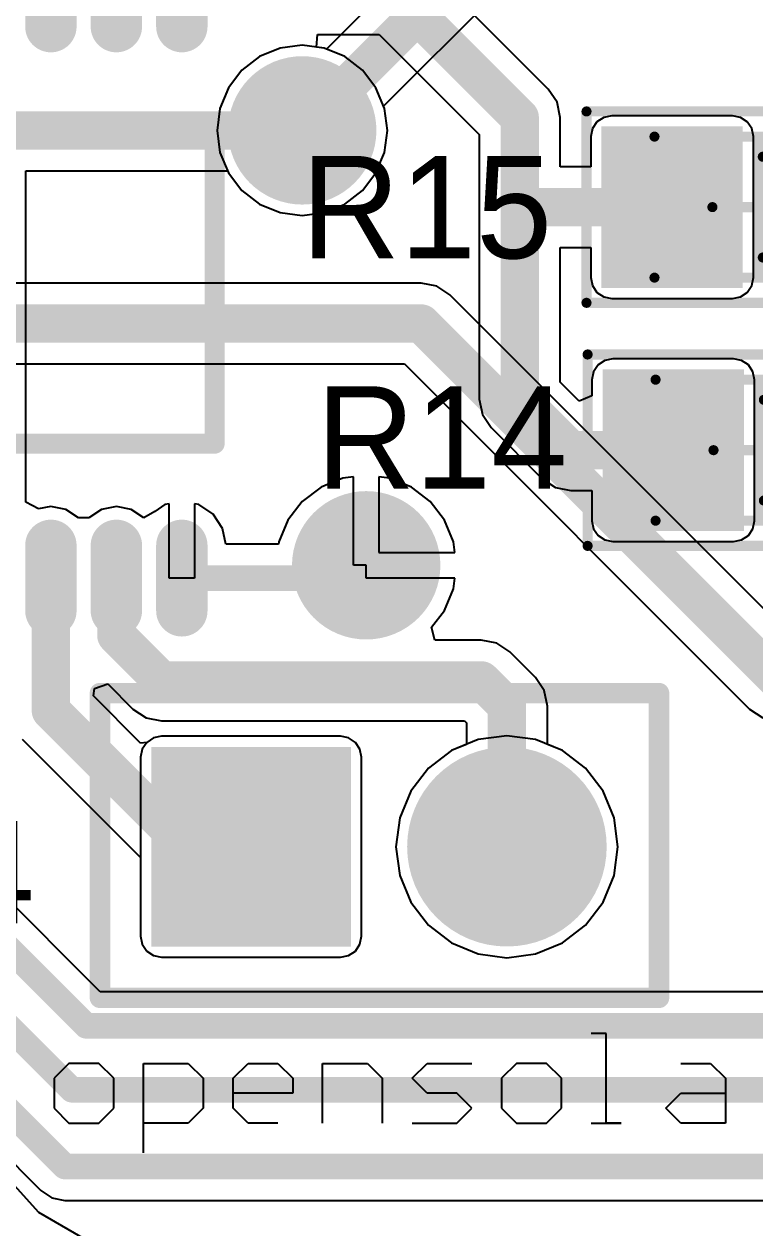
# Model space of a CAD drawing. Header units: millimetres. Extents: x 0.11 to 2.34, y 0.1 to 2.58.
# Drawn here: x 0.4463 to 0.7319, y 0.476 to 0.9466 of the extents above; entities that cross this region are included whole.
import ezdxf

# ---------------------------------------------------------------- set-up
doc = ezdxf.new("R2010")
doc.units = ezdxf.units.MM
doc.header["$MEASUREMENT"] = 0
for name, color, linetype in [('BottomLayer', 5, 'Continuous'), ('BottomSolder', 6, 'Continuous'), ('Mechanical13', 56, 'Continuous'), ('Mechanical15', 56, 'Continuous'), ('MultiLayer', 9, 'Continuous'), ('PadHoleLayer', 156, 'Continuous'), ('TopLayer', 1, 'Continuous'), ('TopOverlay', 2, 'Continuous'), ('TopPaste', 8, 'Continuous'), ('TopSolder', 216, 'Continuous'), ('ViaHoleLayer', 16, 'Continuous')]:
    doc.layers.add(name, color=color, linetype=linetype)

# ---------------------------------------------------------------- blocks, each defined once
blk = doc.blocks.new('HEADER_1X2_9')
at = {"layer": 'BottomLayer', "const_width": 0.035}
blk.add_lwpolyline([(-0.0175, -0.1, 1), (0.0175, -0.1, 1)], format="xyb", close=True, dxfattribs=at)
at = {"layer": 'BottomLayer'}
blk.add_solid([(-0.035, -0.035), (0.035, -0.035), (-0.035, 0.035), (0.035, 0.035)], dxfattribs=at)
at = {"layer": 'BottomSolder', "const_width": 0.039}
blk.add_lwpolyline([(-0.0195, -0.1, 1), (0.0195, -0.1, 1)], format="xyb", close=True, dxfattribs=at)
at = {"layer": 'BottomSolder'}
blk.add_solid([(-0.039, -0.039), (0.039, -0.039), (-0.039, 0.039), (0.039, 0.039)], dxfattribs=at)
at = {"layer": 'MultiLayer', "const_width": 0.035}
blk.add_lwpolyline([(-0.0175, -0.1, 1), (0.0175, -0.1, 1)], format="xyb", close=True, dxfattribs=at)
at = {"layer": 'MultiLayer'}
blk.add_solid([(-0.035, -0.035), (0.035, -0.035), (-0.035, 0.035), (0.035, 0.035)], dxfattribs=at)
at = {"layer": 'PadHoleLayer', "const_width": 0.02}
for points in [[(-0.01, 0, 1), (0.01, 0, 1)], [(-0.01, -0.1, 1), (0.01, -0.1, 1)]]:
    blk.add_lwpolyline(points, format="xyb", close=True, dxfattribs=at)
at = {"layer": 'TopLayer', "const_width": 0.035}
blk.add_lwpolyline([(-0.0175, -0.1, 1), (0.0175, -0.1, 1)], format="xyb", close=True, dxfattribs=at)
at = {"layer": 'TopLayer'}
blk.add_solid([(-0.035, -0.035), (0.035, -0.035), (-0.035, 0.035), (0.035, 0.035)], dxfattribs=at)
at = {"layer": 'TopOverlay', "const_width": 0.008}
for points in [[(0.06004, 0.05906), (-0.05906, 0.05906)], [(-0.05906, 0.05906), (-0.05906, -0.15945)], [(0.06004, 0.05906), (0.06004, -0.15945)], [(-0.05906, -0.15945), (0.06004, -0.15945)]]:
    blk.add_lwpolyline(points, dxfattribs=at)
at = {"layer": 'TopOverlay', "const_width": 0.004}
for points in [[(-0.06106, 0.05906, 1), (-0.05706, 0.05906, 1)], [(-0.06106, 0.05906, 1), (-0.05706, 0.05906, 1)], [(0.05804, 0.05906, 1), (0.06204, 0.05906, 1)], [(0.05804, 0.05906, 1), (0.06204, 0.05906, 1)], [(-0.06106, -0.15945, 1), (-0.05706, -0.15945, 1)], [(-0.06106, -0.15945, 1), (-0.05706, -0.15945, 1)], [(0.05804, -0.15945, 1), (0.06204, -0.15945, 1)], [(0.05804, -0.15945, 1), (0.06204, -0.15945, 1)]]:
    blk.add_lwpolyline(points, format="xyb", close=True, dxfattribs=at)
at = {"layer": 'TopSolder', "const_width": 0.039}
blk.add_lwpolyline([(-0.0195, -0.1, 1), (0.0195, -0.1, 1)], format="xyb", close=True, dxfattribs=at)
at = {"layer": 'TopSolder'}
blk.add_solid([(-0.039, -0.039), (0.039, -0.039), (-0.039, 0.039), (0.039, 0.039)], dxfattribs=at)
blk = doc.blocks.new('SSOP16_TB6652_12')
at = {"layer": 'TopLayer', "const_width": 0.01378}
for points in [[(0.24114, 0), (0.21555, 0)], [(0.0128, -0.02559), (-0.0128, -0.02559)], [(0.24114, -0.02559), (0.21555, -0.02559)], [(0.0128, -0.05118), (-0.0128, -0.05118)], [(0.24114, -0.05118), (0.21555, -0.05118)], [(0.0128, -0.07677), (-0.0128, -0.07677)], [(0.24114, -0.07677), (0.21555, -0.07677)], [(0.0128, -0.10236), (-0.0128, -0.10236)], [(0.24114, -0.10236), (0.21555, -0.10236)], [(0.0128, -0.12795), (-0.0128, -0.12795)], [(0.24114, -0.12795), (0.21555, -0.12795)], [(0.0128, -0.15354), (-0.0128, -0.15354)], [(0.24114, -0.15354), (0.21555, -0.15354)], [(0.0128, -0.17913), (-0.0128, -0.17913)], [(0.24114, -0.17913), (0.21555, -0.17913)]]:
    blk.add_lwpolyline(points, dxfattribs=at)
at = {"layer": 'TopLayer', "const_width": 0.00689}
for points in [[(0.21211, 0, 1), (0.219, 0, 1)], [(0.2377, 0, 1), (0.24459, 0, 1)], [(-0.01624, -0.02559, 1), (-0.00935, -0.02559, 1)], [(0.00935, -0.02559, 1), (0.01624, -0.02559, 1)], [(0.21211, -0.02559, 1), (0.219, -0.02559, 1)], [(0.2377, -0.02559, 1), (0.24459, -0.02559, 1)], [(-0.01624, -0.05118, 1), (-0.00935, -0.05118, 1)], [(0.00935, -0.05118, 1), (0.01624, -0.05118, 1)], [(0.21211, -0.05118, 1), (0.219, -0.05118, 1)], [(0.2377, -0.05118, 1), (0.24459, -0.05118, 1)], [(-0.01624, -0.07677, 1), (-0.00935, -0.07677, 1)], [(0.00935, -0.07677, 1), (0.01624, -0.07677, 1)], [(0.21211, -0.07677, 1), (0.219, -0.07677, 1)], [(0.2377, -0.07677, 1), (0.24459, -0.07677, 1)], [(-0.01624, -0.10236, 1), (-0.00935, -0.10236, 1)], [(0.00935, -0.10236, 1), (0.01624, -0.10236, 1)], [(0.21211, -0.10236, 1), (0.219, -0.10236, 1)], [(0.2377, -0.10236, 1), (0.24459, -0.10236, 1)], [(-0.01624, -0.12795, 1), (-0.00935, -0.12795, 1)], [(0.00935, -0.12795, 1), (0.01624, -0.12795, 1)], [(0.21211, -0.12795, 1), (0.219, -0.12795, 1)], [(0.2377, -0.12795, 1), (0.24459, -0.12795, 1)], [(-0.01624, -0.15354, 1), (-0.00935, -0.15354, 1)], [(0.00935, -0.15354, 1), (0.01624, -0.15354, 1)], [(0.21211, -0.15354, 1), (0.219, -0.15354, 1)], [(0.2377, -0.15354, 1), (0.24459, -0.15354, 1)], [(-0.01624, -0.17913, 1), (-0.00935, -0.17913, 1)], [(0.00935, -0.17913, 1), (0.01624, -0.17913, 1)], [(0.21211, -0.17913, 1), (0.219, -0.17913, 1)], [(0.2377, -0.17913, 1), (0.24459, -0.17913, 1)]]:
    blk.add_lwpolyline(points, format="xyb", close=True, dxfattribs=at)
at = {"layer": 'TopLayer'}
blk.add_solid([(-0.01969, -0.00689), (0.01969, -0.00689), (-0.01969, 0.00689), (0.01969, 0.00689)], dxfattribs=at)
at = {"layer": 'TopOverlay', "const_width": 0.00787}
for points in [[(0.05256, 0.0128), (0.05256, -0.19193)], [(0.05256, 0.0128), (0.10778, 0.0128)], [(0.12057, 0.0128), (0.17579, 0.0128)], [(0.17579, 0.0128), (0.17579, -0.19193)], [(0.05256, -0.19193), (0.17579, -0.19193)]]:
    blk.add_lwpolyline(points, dxfattribs=at)
at = {"layer": 'TopOverlay', "const_width": 0.00394}
for points in [[(0.05059, 0.0128, 1), (0.05453, 0.0128, 1)], [(0.05059, 0.0128, 1), (0.05453, 0.0128, 1)], [(0.10581, 0.0128, 1), (0.10974, 0.0128, 1)], [(0.10581, 0.0128, 1), (0.10974, 0.0128, 1)], [(0.1186, 0.0128, 1), (0.12254, 0.0128, 1)], [(0.1186, 0.0128, 1), (0.12254, 0.0128, 1)], [(0.17382, 0.0128, 1), (0.17776, 0.0128, 1)], [(0.17382, 0.0128, 1), (0.17776, 0.0128, 1)], [(0.05059, -0.19193, 1), (0.05453, -0.19193, 1)], [(0.05059, -0.19193, 1), (0.05453, -0.19193, 1)], [(0.17382, -0.19193, 1), (0.17776, -0.19193, 1)], [(0.17382, -0.19193, 1), (0.17776, -0.19193, 1)]]:
    blk.add_lwpolyline(points, format="xyb", close=True, dxfattribs=at)
at = {"layer": 'TopOverlay', "const_width": 0.00787}
blk.add_lwpolyline([(0.12057, 0.0128, -1), (0.10778, 0.0128)], format="xyb", dxfattribs=at)
at = {"layer": 'TopPaste', "const_width": 0.01378}
for points in [[(0.24114, 0), (0.21555, 0)], [(0.0128, -0.02559), (-0.0128, -0.02559)], [(0.24114, -0.02559), (0.21555, -0.02559)], [(0.0128, -0.05118), (-0.0128, -0.05118)], [(0.24114, -0.05118), (0.21555, -0.05118)], [(0.0128, -0.07677), (-0.0128, -0.07677)], [(0.24114, -0.07677), (0.21555, -0.07677)], [(0.0128, -0.10236), (-0.0128, -0.10236)], [(0.24114, -0.10236), (0.21555, -0.10236)], [(0.0128, -0.12795), (-0.0128, -0.12795)], [(0.24114, -0.12795), (0.21555, -0.12795)], [(0.0128, -0.15354), (-0.0128, -0.15354)], [(0.24114, -0.15354), (0.21555, -0.15354)], [(0.0128, -0.17913), (-0.0128, -0.17913)], [(0.24114, -0.17913), (0.21555, -0.17913)]]:
    blk.add_lwpolyline(points, dxfattribs=at)
at = {"layer": 'TopPaste', "const_width": 0.00689}
for points in [[(0.21211, 0, 1), (0.219, 0, 1)], [(0.2377, 0, 1), (0.24459, 0, 1)], [(-0.01624, -0.02559, 1), (-0.00935, -0.02559, 1)], [(0.00935, -0.02559, 1), (0.01624, -0.02559, 1)], [(0.21211, -0.02559, 1), (0.219, -0.02559, 1)], [(0.2377, -0.02559, 1), (0.24459, -0.02559, 1)], [(-0.01624, -0.05118, 1), (-0.00935, -0.05118, 1)], [(0.00935, -0.05118, 1), (0.01624, -0.05118, 1)], [(0.21211, -0.05118, 1), (0.219, -0.05118, 1)], [(0.2377, -0.05118, 1), (0.24459, -0.05118, 1)], [(-0.01624, -0.07677, 1), (-0.00935, -0.07677, 1)], [(0.00935, -0.07677, 1), (0.01624, -0.07677, 1)], [(0.21211, -0.07677, 1), (0.219, -0.07677, 1)], [(0.2377, -0.07677, 1), (0.24459, -0.07677, 1)], [(-0.01624, -0.10236, 1), (-0.00935, -0.10236, 1)], [(0.00935, -0.10236, 1), (0.01624, -0.10236, 1)], [(0.21211, -0.10236, 1), (0.219, -0.10236, 1)], [(0.2377, -0.10236, 1), (0.24459, -0.10236, 1)], [(-0.01624, -0.12795, 1), (-0.00935, -0.12795, 1)], [(0.00935, -0.12795, 1), (0.01624, -0.12795, 1)], [(0.21211, -0.12795, 1), (0.219, -0.12795, 1)], [(0.2377, -0.12795, 1), (0.24459, -0.12795, 1)], [(-0.01624, -0.15354, 1), (-0.00935, -0.15354, 1)], [(0.00935, -0.15354, 1), (0.01624, -0.15354, 1)], [(0.21211, -0.15354, 1), (0.219, -0.15354, 1)], [(0.2377, -0.15354, 1), (0.24459, -0.15354, 1)], [(-0.01624, -0.17913, 1), (-0.00935, -0.17913, 1)], [(0.00935, -0.17913, 1), (0.01624, -0.17913, 1)], [(0.21211, -0.17913, 1), (0.219, -0.17913, 1)], [(0.2377, -0.17913, 1), (0.24459, -0.17913, 1)]]:
    blk.add_lwpolyline(points, format="xyb", close=True, dxfattribs=at)
at = {"layer": 'TopPaste'}
blk.add_solid([(-0.01969, -0.00689), (0.01969, -0.00689), (-0.01969, 0.00689), (0.01969, 0.00689)], dxfattribs=at)
at = {"layer": 'TopSolder', "const_width": 0.02008}
for points in [[(0.24114, 0), (0.21555, 0)], [(0.0128, -0.02559), (-0.0128, -0.02559)], [(0.24114, -0.02559), (0.21555, -0.02559)], [(0.0128, -0.05118), (-0.0128, -0.05118)], [(0.24114, -0.05118), (0.21555, -0.05118)], [(0.0128, -0.07677), (-0.0128, -0.07677)], [(0.24114, -0.07677), (0.21555, -0.07677)], [(0.0128, -0.10236), (-0.0128, -0.10236)], [(0.24114, -0.10236), (0.21555, -0.10236)], [(0.0128, -0.12795), (-0.0128, -0.12795)], [(0.24114, -0.12795), (0.21555, -0.12795)], [(0.0128, -0.15354), (-0.0128, -0.15354)], [(0.24114, -0.15354), (0.21555, -0.15354)], [(0.0128, -0.17913), (-0.0128, -0.17913)], [(0.24114, -0.17913), (0.21555, -0.17913)]]:
    blk.add_lwpolyline(points, dxfattribs=at)
at = {"layer": 'TopSolder', "const_width": 0.01004}
for points in [[(0.21053, 0, 1), (0.22057, 0, 1)], [(0.23612, 0, 1), (0.24616, 0, 1)], [(-0.01782, -0.02559, 1), (-0.00778, -0.02559, 1)], [(0.00778, -0.02559, 1), (0.01782, -0.02559, 1)], [(0.21053, -0.02559, 1), (0.22057, -0.02559, 1)], [(0.23612, -0.02559, 1), (0.24616, -0.02559, 1)], [(-0.01782, -0.05118, 1), (-0.00778, -0.05118, 1)], [(0.00778, -0.05118, 1), (0.01782, -0.05118, 1)], [(0.21053, -0.05118, 1), (0.22057, -0.05118, 1)], [(0.23612, -0.05118, 1), (0.24616, -0.05118, 1)], [(-0.01782, -0.07677, 1), (-0.00778, -0.07677, 1)], [(0.00778, -0.07677, 1), (0.01782, -0.07677, 1)], [(0.21053, -0.07677, 1), (0.22057, -0.07677, 1)], [(0.23612, -0.07677, 1), (0.24616, -0.07677, 1)], [(-0.01782, -0.10236, 1), (-0.00778, -0.10236, 1)], [(0.00778, -0.10236, 1), (0.01782, -0.10236, 1)], [(0.21053, -0.10236, 1), (0.22057, -0.10236, 1)], [(0.23612, -0.10236, 1), (0.24616, -0.10236, 1)], [(-0.01782, -0.12795, 1), (-0.00778, -0.12795, 1)], [(0.00778, -0.12795, 1), (0.01782, -0.12795, 1)], [(0.21053, -0.12795, 1), (0.22057, -0.12795, 1)], [(0.23612, -0.12795, 1), (0.24616, -0.12795, 1)], [(-0.01782, -0.15354, 1), (-0.00778, -0.15354, 1)], [(0.00778, -0.15354, 1), (0.01782, -0.15354, 1)], [(0.21053, -0.15354, 1), (0.22057, -0.15354, 1)], [(0.23612, -0.15354, 1), (0.24616, -0.15354, 1)], [(-0.01782, -0.17913, 1), (-0.00778, -0.17913, 1)], [(0.00778, -0.17913, 1), (0.01782, -0.17913, 1)], [(0.21053, -0.17913, 1), (0.22057, -0.17913, 1)], [(0.23612, -0.17913, 1), (0.24616, -0.17913, 1)]]:
    blk.add_lwpolyline(points, format="xyb", close=True, dxfattribs=at)
at = {"layer": 'TopSolder'}
blk.add_solid([(-0.02369, -0.01089), (0.02369, -0.01089), (-0.02369, 0.01089), (0.02369, 0.01089)], dxfattribs=at)
blk = doc.blocks.new('6_0805_N_31')
at = {"layer": 'Mechanical13', "const_width": 0.00394}
for points in [[(-0.04232, -0.02756), (-0.04232, 0.02756)], [(-0.04232, 0.02756), (0.04232, 0.02756)], [(0.04232, -0.02756), (0.04232, 0.02756)], [(-0.04232, -0.02756), (0.04232, -0.02756)]]:
    blk.add_lwpolyline(points, dxfattribs=at)
at = {"layer": 'Mechanical13', "const_width": 0.00197}
for points in [[(-0.04331, 0.02756, 1), (-0.04134, 0.02756, 1)], [(-0.04331, 0.02756, 1), (-0.04134, 0.02756, 1)], [(0.04134, 0.02756, 1), (0.04331, 0.02756, 1)], [(0.04134, 0.02756, 1), (0.04331, 0.02756, 1)], [(-0.04331, -0.02756, 1), (-0.04134, -0.02756, 1)], [(-0.04331, -0.02756, 1), (-0.04134, -0.02756, 1)], [(0.04134, -0.02756, 1), (0.04331, -0.02756, 1)], [(0.04134, -0.02756, 1), (0.04331, -0.02756, 1)]]:
    blk.add_lwpolyline(points, format="xyb", close=True, dxfattribs=at)
at = {"layer": 'Mechanical15', "const_width": 0.00394}
for points in [[(-0.0689, -0.0374), (-0.0689, 0.0374)], [(-0.0689, 0.0374), (0.0689, 0.0374)], [(0.0689, -0.0374), (0.0689, 0.0374)], [(0, -0.01969), (0, 0.01969)], [(-0.01969, 0), (0.01969, 0)], [(-0.0689, -0.0374), (0.0689, -0.0374)]]:
    blk.add_lwpolyline(points, dxfattribs=at)
at = {"layer": 'Mechanical15', "const_width": 0.00197}
for points in [[(-0.06988, 0.0374, 1), (-0.06791, 0.0374, 1)], [(-0.06988, 0.0374, 1), (-0.06791, 0.0374, 1)], [(0.06791, 0.0374, 1), (0.06988, 0.0374, 1)], [(0.06791, 0.0374, 1), (0.06988, 0.0374, 1)], [(-0.00098, 0.01969, 1), (0.00098, 0.01969, 1)], [(-0.02067, 0, 1), (-0.0187, 0, 1)], [(0.0187, 0, 1), (0.02067, 0, 1)], [(-0.00098, -0.01969, 1), (0.00098, -0.01969, 1)], [(-0.06988, -0.0374, 1), (-0.06791, -0.0374, 1)], [(-0.06988, -0.0374, 1), (-0.06791, -0.0374, 1)], [(0.06791, -0.0374, 1), (0.06988, -0.0374, 1)], [(0.06791, -0.0374, 1), (0.06988, -0.0374, 1)]]:
    blk.add_lwpolyline(points, format="xyb", close=True, dxfattribs=at)
at = {"layer": 'TopLayer'}
for points in [[(-0.01181, -0.02756), (-0.01181, 0.02756), (-0.05906, -0.02756), (-0.05906, 0.02756)], [(0.05906, -0.02756), (0.05906, 0.02756), (0.01181, -0.02756), (0.01181, 0.02756)]]:
    blk.add_solid(points, dxfattribs=at)
at = {"layer": 'TopOverlay', "const_width": 0.00787}
blk.add_lwpolyline([(0, -0.02362), (0, 0.02362)], dxfattribs=at)
at = {"layer": 'TopOverlay', "const_width": 0.00394}
for points in [[(-0.00197, 0.02362, 1), (0.00197, 0.02362, 1)], [(-0.00197, -0.02362, 1), (0.00197, -0.02362, 1)]]:
    blk.add_lwpolyline(points, format="xyb", close=True, dxfattribs=at)
at = {"layer": 'TopPaste'}
for points in [[(-0.01181, -0.02756), (-0.01181, 0.02756), (-0.05906, -0.02756), (-0.05906, 0.02756)], [(0.05906, -0.02756), (0.05906, 0.02756), (0.01181, -0.02756), (0.01181, 0.02756)]]:
    blk.add_solid(points, dxfattribs=at)
at = {"layer": 'TopSolder'}
for points in [[(-0.00781, -0.03156), (-0.00781, 0.03156), (-0.06305, -0.03156), (-0.06305, 0.03156)], [(0.06306, -0.03156), (0.06306, 0.03156), (0.00781, -0.03156), (0.00781, 0.03156)]]:
    blk.add_solid(points, dxfattribs=at)
blk = doc.blocks.new('6_0805_N_32')
at = {"layer": 'Mechanical13', "const_width": 0.00394}
for points in [[(-0.04232, -0.02756), (-0.04232, 0.02756)], [(-0.04232, 0.02756), (0.04232, 0.02756)], [(0.04232, -0.02756), (0.04232, 0.02756)], [(-0.04232, -0.02756), (0.04232, -0.02756)]]:
    blk.add_lwpolyline(points, dxfattribs=at)
at = {"layer": 'Mechanical13', "const_width": 0.00197}
for points in [[(-0.04331, 0.02756, 1), (-0.04134, 0.02756, 1)], [(-0.04331, 0.02756, 1), (-0.04134, 0.02756, 1)], [(0.04134, 0.02756, 1), (0.04331, 0.02756, 1)], [(0.04134, 0.02756, 1), (0.04331, 0.02756, 1)], [(-0.04331, -0.02756, 1), (-0.04134, -0.02756, 1)], [(-0.04331, -0.02756, 1), (-0.04134, -0.02756, 1)], [(0.04134, -0.02756, 1), (0.04331, -0.02756, 1)], [(0.04134, -0.02756, 1), (0.04331, -0.02756, 1)]]:
    blk.add_lwpolyline(points, format="xyb", close=True, dxfattribs=at)
at = {"layer": 'Mechanical15', "const_width": 0.00394}
for points in [[(-0.0689, -0.0374), (-0.0689, 0.0374)], [(-0.0689, 0.0374), (0.0689, 0.0374)], [(0.0689, -0.0374), (0.0689, 0.0374)], [(0, -0.01969), (0, 0.01969)], [(-0.01969, 0), (0.01969, 0)], [(-0.0689, -0.0374), (0.0689, -0.0374)]]:
    blk.add_lwpolyline(points, dxfattribs=at)
at = {"layer": 'Mechanical15', "const_width": 0.00197}
for points in [[(-0.06988, 0.0374, 1), (-0.06791, 0.0374, 1)], [(-0.06988, 0.0374, 1), (-0.06791, 0.0374, 1)], [(0.06791, 0.0374, 1), (0.06988, 0.0374, 1)], [(0.06791, 0.0374, 1), (0.06988, 0.0374, 1)], [(-0.00098, 0.01969, 1), (0.00098, 0.01969, 1)], [(-0.02067, 0, 1), (-0.0187, 0, 1)], [(0.0187, 0, 1), (0.02067, 0, 1)], [(-0.00098, -0.01969, 1), (0.00098, -0.01969, 1)], [(-0.06988, -0.0374, 1), (-0.06791, -0.0374, 1)], [(-0.06988, -0.0374, 1), (-0.06791, -0.0374, 1)], [(0.06791, -0.0374, 1), (0.06988, -0.0374, 1)], [(0.06791, -0.0374, 1), (0.06988, -0.0374, 1)]]:
    blk.add_lwpolyline(points, format="xyb", close=True, dxfattribs=at)
at = {"layer": 'TopLayer'}
for points in [[(-0.01181, -0.02756), (-0.01181, 0.02756), (-0.05906, -0.02756), (-0.05906, 0.02756)], [(0.05906, -0.02756), (0.05906, 0.02756), (0.01181, -0.02756), (0.01181, 0.02756)]]:
    blk.add_solid(points, dxfattribs=at)
at = {"layer": 'TopOverlay', "const_width": 0.00787}
blk.add_lwpolyline([(0, -0.02362), (0, 0.02362)], dxfattribs=at)
at = {"layer": 'TopOverlay', "const_width": 0.00394}
for points in [[(-0.00197, 0.02362, 1), (0.00197, 0.02362, 1)], [(-0.00197, -0.02362, 1), (0.00197, -0.02362, 1)]]:
    blk.add_lwpolyline(points, format="xyb", close=True, dxfattribs=at)
at = {"layer": 'TopPaste'}
for points in [[(-0.01181, -0.02756), (-0.01181, 0.02756), (-0.05906, -0.02756), (-0.05906, 0.02756)], [(0.05906, -0.02756), (0.05906, 0.02756), (0.01181, -0.02756), (0.01181, 0.02756)]]:
    blk.add_solid(points, dxfattribs=at)
at = {"layer": 'TopSolder'}
for points in [[(-0.00781, -0.03156), (-0.00781, 0.03156), (-0.06305, -0.03156), (-0.06305, 0.03156)], [(0.06306, -0.03156), (0.06306, 0.03156), (0.00781, -0.03156), (0.00781, 0.03156)]]:
    blk.add_solid(points, dxfattribs=at)

msp = doc.modelspace()

# ---------------------------------------------------------------- linework, layer by layer
at = {"layer": 'BottomLayer'}
for p, q in [((0.61883, 0.99117), (0.56445, 0.9368)), ((0.5868, 0.91445), (0.63655, 0.9642)), ((0.54639, 0.93715), (0.53836, 0.93383)), ((0.555, 0.93828), (0.54639, 0.93715)), ((0.56361, 0.93715), (0.555, 0.93828)), ((0.56445, 0.9368), (0.56361, 0.93715)), ((0.53836, 0.93383), (0.53146, 0.92854)), ((0.53146, 0.92854), (0.52617, 0.92164)), ((0.52617, 0.92164), (0.52285, 0.91361)), ((0.52285, 0.91361), (0.52172, 0.905)), ((0.58715, 0.91361), (0.5868, 0.91445)), ((0.58828, 0.905), (0.58715, 0.91361)), ((0.52172, 0.905), (0.52285, 0.89639)), ((0.58715, 0.89639), (0.58828, 0.905)), ((0.52285, 0.89639), (0.52617, 0.88836)), ((0.58383, 0.88836), (0.58715, 0.89639)), ((0.52617, 0.88836), (0.53146, 0.88146)), ((0.57854, 0.88146), (0.58383, 0.88836)), ((0.53146, 0.88146), (0.53836, 0.87617)), ((0.57164, 0.87617), (0.57854, 0.88146)), ((0.53836, 0.87617), (0.54639, 0.87285)), ((0.56361, 0.87285), (0.57164, 0.87617)), ((0.54639, 0.87285), (0.555, 0.87172)), ((0.555, 0.87172), (0.56361, 0.87285)), ((0.60151, 0.8453), (0.39705, 0.8453)), ((0.60756, 0.8441), (0.60151, 0.8453)), ((0.61269, 0.84067), (0.60756, 0.8441)), ((0.7409, 0.71246), (0.61269, 0.84067)), ((0.3905, 0.81369), (0.59497, 0.81369)), ((0.59497, 0.81369), (0.72983, 0.67883)), ((0.72983, 0.67883), (0.73496, 0.6754)), ((0.635, 0.66837), (0.62377, 0.66689)), ((0.64623, 0.66689), (0.635, 0.66837)), ((0.49423, 0.66577), (0.49246, 0.66312)), ((0.49688, 0.66754), (0.49423, 0.66577)), ((0.5, 0.66816), (0.49688, 0.66754)), ((0.57, 0.66816), (0.5, 0.66816)), ((0.57312, 0.66754), (0.57, 0.66816)), ((0.57577, 0.66577), (0.57312, 0.66754)), ((0.57754, 0.66312), (0.57577, 0.66577)), ((0.62377, 0.66689), (0.61331, 0.66256)), ((0.65669, 0.66256), (0.64623, 0.66689)), ((0.49246, 0.66312), (0.49184, 0.66)), ((0.49184, 0.66), (0.49184, 0.59)), ((0.57816, 0.66), (0.57754, 0.66312)), ((0.57816, 0.59), (0.57816, 0.66)), ((0.61331, 0.66256), (0.60433, 0.65567)), ((0.66567, 0.65567), (0.65669, 0.66256)), ((0.60433, 0.65567), (0.59744, 0.64669)), ((0.67256, 0.64669), (0.66567, 0.65567)), ((0.59744, 0.64669), (0.59311, 0.63623)), ((0.67689, 0.63623), (0.67256, 0.64669)), ((0.59311, 0.63623), (0.59163, 0.625)), ((0.67837, 0.625), (0.67689, 0.63623)), ((0.59163, 0.625), (0.59311, 0.61377)), ((0.67689, 0.61377), (0.67837, 0.625)), ((0.59311, 0.61377), (0.59744, 0.60331)), ((0.67256, 0.60331), (0.67689, 0.61377)), ((0.59744, 0.60331), (0.60433, 0.59433)), ((0.66567, 0.59433), (0.67256, 0.60331)), ((0.60433, 0.59433), (0.61331, 0.58744)), ((0.65669, 0.58744), (0.66567, 0.59433)), ((0.49184, 0.59), (0.49246, 0.58688)), ((0.57754, 0.58688), (0.57816, 0.59)), ((0.49246, 0.58688), (0.49423, 0.58423)), ((0.49423, 0.58423), (0.49688, 0.58246)), ((0.57312, 0.58246), (0.57577, 0.58423)), ((0.57577, 0.58423), (0.57754, 0.58688)), ((0.61331, 0.58744), (0.62377, 0.58311)), ((0.64623, 0.58311), (0.65669, 0.58744)), ((0.49688, 0.58246), (0.5, 0.58184)), ((0.5, 0.58184), (0.57, 0.58184)), ((0.57, 0.58184), (0.57312, 0.58246)), ((0.62377, 0.58311), (0.635, 0.58163)), ((0.635, 0.58163), (0.64623, 0.58311)), ((0.452, 0.48209), (0.40385, 0.53546)), ((1.05603, 0.13336), (0.452, 0.48209))]:
    msp.add_line(p, q, dxfattribs=at)
at = {"layer": 'BottomLayer', "const_width": 0.015}
for points in [[(0.555, 0.905), (0.63, 0.98)], [(0.3905, 0.8295), (0.60151, 0.8295)], [(0.60151, 0.8295), (0.74101, 0.69)]]:
    msp.add_lwpolyline(points, dxfattribs=at)
at = {"layer": 'BottomLayer'}
for points, const_width in [([(0.5425, 0.905, 1), (0.5675, 0.905, 1)], 0.025), ([(0.55125, 0.905, 1), (0.55875, 0.905, 1)], 0.0075), ([(0.59776, 0.8295, 1), (0.60526, 0.8295, 1)], 0.0075), ([(0.59776, 0.8295, 1), (0.60526, 0.8295, 1)], 0.0075), ([(0.5675, 0.735, 1), (0.5925, 0.735, 1)], 0.025)]:
    msp.add_lwpolyline(points, format="xyb", close=True, dxfattribs=dict(at, const_width=const_width))
at = {"layer": 'BottomSolder', "const_width": 0.029}
for points in [[(0.5405, 0.905, 1), (0.5695, 0.905, 1)], [(0.5655, 0.735, 1), (0.5945, 0.735, 1)]]:
    msp.add_lwpolyline(points, format="xyb", close=True, dxfattribs=at)
at = {"layer": 'MultiLayer', "const_width": 0.025}
for points in [[(0.5425, 0.905, 1), (0.5675, 0.905, 1)], [(0.5675, 0.735, 1), (0.5925, 0.735, 1)]]:
    msp.add_lwpolyline(points, format="xyb", close=True, dxfattribs=at)
at = {"layer": 'TopLayer'}
for p, q in [((0.65117, 0.92117), (0.60283, 0.96952)), ((0.56064, 0.93754), (0.56096, 0.94254)), ((0.56096, 0.94254), (0.58511, 0.94254)), ((0.58511, 0.94254), (0.6242, 0.90345)), ((0.56361, 0.93715), (0.56064, 0.93754)), ((0.57164, 0.93383), (0.56361, 0.93715)), ((0.57854, 0.92854), (0.57164, 0.93383)), ((0.58383, 0.92164), (0.57854, 0.92854)), ((0.58715, 0.91361), (0.58383, 0.92164)), ((0.6546, 0.91605), (0.65117, 0.92117)), ((0.58828, 0.905), (0.58715, 0.91361)), ((0.6558, 0.91), (0.6546, 0.91605)), ((0.6558, 0.8908), (0.6558, 0.91)), ((0.67018, 0.90833), (0.66841, 0.90568)), ((0.67282, 0.91009), (0.67018, 0.90833)), ((0.67595, 0.91072), (0.67282, 0.91009)), ((0.72319, 0.91072), (0.67595, 0.91072)), ((0.72631, 0.91009), (0.72319, 0.91072)), ((0.72896, 0.90833), (0.72631, 0.91009)), ((0.73072, 0.90568), (0.72896, 0.90833)), ((0.58715, 0.89639), (0.58828, 0.905)), ((0.66841, 0.90568), (0.66779, 0.90256)), ((0.73135, 0.90256), (0.73072, 0.90568)), ((0.6242, 0.90345), (0.6242, 0.875)), ((0.66779, 0.90256), (0.66779, 0.8908)), ((0.73135, 0.84744), (0.73135, 0.90256)), ((0.58383, 0.88836), (0.58715, 0.89639)), ((0.66779, 0.8908), (0.6558, 0.8908)), ((0.44698, 0.75972), (0.44698, 0.8892)), ((0.44698, 0.8892), (0.52583, 0.8892)), ((0.52583, 0.8892), (0.52617, 0.88836)), ((0.52617, 0.88836), (0.53146, 0.88146)), ((0.57854, 0.88146), (0.58383, 0.88836)), ((0.53146, 0.88146), (0.53836, 0.87617)), ((0.57164, 0.87617), (0.57854, 0.88146)), ((0.53836, 0.87617), (0.54639, 0.87285)), ((0.56361, 0.87285), (0.57164, 0.87617)), ((0.54639, 0.87285), (0.555, 0.87172)), ((0.555, 0.87172), (0.56361, 0.87285)), ((0.6242, 0.875), (0.6242, 0.8)), ((0.6558, 0.80655), (0.6558, 0.8592)), ((0.6558, 0.8592), (0.66779, 0.8592)), ((0.66779, 0.8592), (0.66779, 0.84744)), ((0.66779, 0.84744), (0.66841, 0.84432)), ((0.73072, 0.84432), (0.73135, 0.84744)), ((0.66841, 0.84432), (0.67018, 0.84167)), ((0.72896, 0.84167), (0.73072, 0.84432)), ((0.67018, 0.84167), (0.67282, 0.83991)), ((0.67282, 0.83991), (0.67595, 0.83928)), ((0.67595, 0.83928), (0.72319, 0.83928)), ((0.72319, 0.83928), (0.72631, 0.83991)), ((0.72631, 0.83991), (0.72896, 0.84167)), ((0.67326, 0.81509), (0.67061, 0.81333)), ((0.67638, 0.81572), (0.67326, 0.81509)), ((0.72362, 0.81572), (0.67638, 0.81572)), ((0.72674, 0.81509), (0.72362, 0.81572)), ((0.72939, 0.81333), (0.72674, 0.81509)), ((0.66884, 0.81068), (0.66822, 0.80756)), ((0.67061, 0.81333), (0.66884, 0.81068)), ((0.73116, 0.81068), (0.72939, 0.81333)), ((0.73178, 0.80756), (0.73116, 0.81068)), ((0.66322, 0.79913), (0.6558, 0.80655)), ((0.66822, 0.80756), (0.66822, 0.8012)), ((0.73178, 0.75244), (0.73178, 0.80756)), ((0.6242, 0.8), (0.6254, 0.79395)), ((0.66822, 0.8012), (0.66322, 0.79913)), ((0.6254, 0.79395), (0.62882, 0.78883)), ((0.62882, 0.78883), (0.64883, 0.76883)), ((0.57086, 0.7691), (0.56235, 0.76557)), ((0.575, 0.76964), (0.57086, 0.7691)), ((0.575, 0.735), (0.575, 0.76964)), ((0.58914, 0.7691), (0.585, 0.76964)), ((0.585, 0.76964), (0.585, 0.74)), ((0.59765, 0.76557), (0.58914, 0.7691)), ((0.64883, 0.76883), (0.65395, 0.7654)), ((0.56235, 0.76557), (0.55504, 0.75996)), ((0.60496, 0.75996), (0.59765, 0.76557)), ((0.65395, 0.7654), (0.66, 0.7642)), ((0.66, 0.7642), (0.66822, 0.7642)), ((0.66822, 0.7642), (0.66822, 0.75244)), ((0.45199, 0.75702), (0.44698, 0.75972)), ((0.45677, 0.75798), (0.45199, 0.75702)), ((0.46258, 0.75682), (0.45677, 0.75798)), ((0.48236, 0.75798), (0.47655, 0.75682)), ((0.48817, 0.75682), (0.48236, 0.75798)), ((0.50136, 0.75871), (0.49742, 0.75607)), ((0.50295, 0.75902), (0.50136, 0.75871)), ((0.50295, 0.73), (0.50295, 0.75902)), ((0.51454, 0.75871), (0.51295, 0.75902)), ((0.51295, 0.75902), (0.51295, 0.73)), ((0.52013, 0.75497), (0.51454, 0.75871)), ((0.55504, 0.75996), (0.54943, 0.75265)), ((0.61057, 0.75265), (0.60496, 0.75996)), ((0.46751, 0.75353), (0.46258, 0.75682)), ((0.47163, 0.75353), (0.46751, 0.75353)), ((0.47655, 0.75682), (0.47163, 0.75353)), ((0.4931, 0.75353), (0.48817, 0.75682)), ((0.49742, 0.75607), (0.4931, 0.75353)), ((0.52386, 0.74939), (0.52013, 0.75497)), ((0.52508, 0.74325), (0.52386, 0.74939)), ((0.54943, 0.75265), (0.5459, 0.74414)), ((0.6141, 0.74414), (0.61057, 0.75265)), ((0.66822, 0.75244), (0.66884, 0.74932)), ((0.66884, 0.74932), (0.67061, 0.74667)), ((0.72939, 0.74667), (0.73116, 0.74932)), ((0.73116, 0.74932), (0.73178, 0.75244)), ((0.5459, 0.74414), (0.54578, 0.74325)), ((0.61464, 0.74), (0.6141, 0.74414)), ((0.67061, 0.74667), (0.67326, 0.74491)), ((0.67326, 0.74491), (0.67638, 0.74428)), ((0.67638, 0.74428), (0.72362, 0.74428)), ((0.72362, 0.74428), (0.72674, 0.74491)), ((0.72674, 0.74491), (0.72939, 0.74667)), ((0.54578, 0.74325), (0.52508, 0.74325)), ((0.585, 0.74), (0.61464, 0.74)), ((0.58, 0.735), (0.575, 0.735)), ((0.58, 0.73), (0.58, 0.735)), ((0.51295, 0.73), (0.50295, 0.73)), ((0.61464, 0.73), (0.58, 0.73)), ((0.6141, 0.72586), (0.61464, 0.73)), ((0.61057, 0.71735), (0.6141, 0.72586)), ((0.60555, 0.7108), (0.61057, 0.71735)), ((0.60687, 0.7058), (0.60555, 0.7108)), ((0.625, 0.7058), (0.60687, 0.7058)), ((0.63105, 0.7046), (0.625, 0.7058)), ((0.63617, 0.70117), (0.63105, 0.7046)), ((0.64617, 0.69117), (0.63617, 0.70117)), ((0.47378, 0.6868), (0.479, 0.68865)), ((0.479, 0.68865), (0.48883, 0.67883)), ((0.6496, 0.68605), (0.64617, 0.69117)), ((0.47343, 0.68392), (0.47378, 0.6868)), ((0.49182, 0.66553), (0.47343, 0.68392)), ((0.6508, 0.68), (0.6496, 0.68605)), ((0.48883, 0.67883), (0.49395, 0.6754)), ((0.6508, 0.665), (0.6508, 0.68)), ((0.49395, 0.6754), (0.5, 0.6742)), ((0.5, 0.6742), (0.61845, 0.6742)), ((0.61845, 0.6742), (0.6192, 0.67345)), ((0.6192, 0.67345), (0.6192, 0.665)), ((0.4456, 0.66705), (0.49184, 0.62081)), ((0.49423, 0.66577), (0.49182, 0.66553)), ((0.49688, 0.66754), (0.49423, 0.66577)), ((0.5, 0.66816), (0.49688, 0.66754)), ((0.57, 0.66816), (0.5, 0.66816)), ((0.57312, 0.66754), (0.57, 0.66816)), ((0.57577, 0.66577), (0.57312, 0.66754)), ((0.57754, 0.66312), (0.57577, 0.66577)), ((0.6192, 0.665), (0.61331, 0.66256)), ((0.65669, 0.66256), (0.6508, 0.665)), ((0.57816, 0.66), (0.57754, 0.66312)), ((0.57816, 0.59), (0.57816, 0.66)), ((0.61331, 0.66256), (0.60433, 0.65567)), ((0.66567, 0.65567), (0.65669, 0.66256)), ((0.60433, 0.65567), (0.59744, 0.64669)), ((0.67256, 0.64669), (0.66567, 0.65567)), ((0.59744, 0.64669), (0.59311, 0.63623)), ((0.67689, 0.63623), (0.67256, 0.64669)), ((0.59311, 0.63623), (0.59163, 0.625)), ((0.67837, 0.625), (0.67689, 0.63623)), ((0.47608, 0.56825), (0.41885, 0.62549)), ((0.59163, 0.625), (0.59311, 0.61377)), ((0.67689, 0.61377), (0.67837, 0.625)), ((0.49184, 0.62081), (0.49184, 0.59)), ((0.59311, 0.61377), (0.59744, 0.60331)), ((0.67256, 0.60331), (0.67689, 0.61377)), ((0.59744, 0.60331), (0.60433, 0.59433)), ((0.66567, 0.59433), (0.67256, 0.60331)), ((0.60433, 0.59433), (0.61331, 0.58744)), ((0.65669, 0.58744), (0.66567, 0.59433)), ((0.49184, 0.59), (0.49246, 0.58688)), ((0.57754, 0.58688), (0.57816, 0.59)), ((0.49246, 0.58688), (0.49423, 0.58423)), ((0.49423, 0.58423), (0.49688, 0.58246)), ((0.57312, 0.58246), (0.57577, 0.58423)), ((0.57577, 0.58423), (0.57754, 0.58688)), ((0.61331, 0.58744), (0.62377, 0.58311)), ((0.64623, 0.58311), (0.65669, 0.58744)), ((0.49688, 0.58246), (0.5, 0.58184)), ((0.5, 0.58184), (0.57, 0.58184)), ((0.57, 0.58184), (0.57312, 0.58246)), ((0.62377, 0.58311), (0.635, 0.58163)), ((0.635, 0.58163), (0.64623, 0.58311)), ((0.77451, 0.56825), (0.47608, 0.56825)), ((0.4343, 0.50918), (0.45285, 0.49063)), ((0.452, 0.48209), (0.43067, 0.50573)), ((0.45285, 0.49063), (0.45715, 0.48775)), ((0.45715, 0.48775), (0.46222, 0.48675)), ((0.46222, 0.48675), (0.785, 0.48675)), ((1.03534, 0.1453), (0.452, 0.48209))]:
    msp.add_line(p, q, dxfattribs=at)
for points, const_width in [([(0.59165, 0.95835), (0.64, 0.91)], 0.015), ([(0.64, 0.875), (0.64, 0.91)], 0.015), ([(0.43118, 0.905), (0.555, 0.905)], 0.015), ([(0.64, 0.8), (0.64, 0.875)], 0.015), ([(0.64, 0.875), (0.69957, 0.875)], 0.015), ([(0.64, 0.8), (0.66, 0.78)], 0.015), ([(0.66, 0.78), (0.7, 0.78)], 0.015), ([(0.575, 0.73), (0.58, 0.735)], 0.01), ([(0.45677, 0.67823), (0.45677, 0.73)], 0.015), ([(0.48236, 0.70764), (0.48236, 0.73)], 0.015), ([(0.50795, 0.73), (0.575, 0.73)], 0.01), ([(0.48236, 0.70764), (0.5, 0.69)], 0.015), ([(0.5, 0.69), (0.625, 0.69)], 0.015), ([(0.625, 0.69), (0.635, 0.68)], 0.015), ([(0.635, 0.625), (0.635, 0.68)], 0.015), ([(0.45677, 0.67823), (0.505, 0.63)], 0.015), ([(0.40559, 0.62), (0.47059, 0.555)], 0.01), ([(0.38, 0.615), (0.465, 0.53)], 0.01), ([(0.35441, 0.60781), (0.46222, 0.5)], 0.01), ([(0.47059, 0.555), (0.78, 0.555)], 0.01), ([(0.465, 0.53), (0.785, 0.53)], 0.01), ([(0.46222, 0.5), (0.785, 0.5)], 0.01)]:
    msp.add_lwpolyline(points, dxfattribs=dict(at, const_width=const_width))
for points, const_width in [([(0.5425, 0.905, 1), (0.5675, 0.905, 1)], 0.025), ([(0.63625, 0.91, 1), (0.64375, 0.91, 1)], 0.0075), ([(0.63625, 0.91, 1), (0.64375, 0.91, 1)], 0.0075), ([(0.55125, 0.905, 1), (0.55875, 0.905, 1)], 0.0075), ([(0.63625, 0.875, 1), (0.64375, 0.875, 1)], 0.0075), ([(0.63625, 0.875, 1), (0.64375, 0.875, 1)], 0.0075), ([(0.63625, 0.875, 1), (0.64375, 0.875, 1)], 0.0075), ([(0.69582, 0.875, 1), (0.70332, 0.875, 1)], 0.0075), ([(0.63625, 0.8, 1), (0.64375, 0.8, 1)], 0.0075), ([(0.63625, 0.8, 1), (0.64375, 0.8, 1)], 0.0075), ([(0.65625, 0.78, 1), (0.66375, 0.78, 1)], 0.0075), ([(0.65625, 0.78, 1), (0.66375, 0.78, 1)], 0.0075), ([(0.69625, 0.78, 1), (0.70375, 0.78, 1)], 0.0075), ([(0.5675, 0.735, 1), (0.5925, 0.735, 1)], 0.025), ([(0.5775, 0.735, 1), (0.5825, 0.735, 1)], 0.005), ([(0.45302, 0.73, 1), (0.46052, 0.73, 1)], 0.0075), ([(0.47861, 0.73, 1), (0.48611, 0.73, 1)], 0.0075), ([(0.50545, 0.73, 1), (0.51045, 0.73, 1)], 0.005), ([(0.5725, 0.73, 1), (0.5775, 0.73, 1)], 0.005), ([(0.5725, 0.73, 1), (0.5775, 0.73, 1)], 0.005), ([(0.47861, 0.70764, 1), (0.48611, 0.70764, 1)], 0.0075), ([(0.47861, 0.70764, 1), (0.48611, 0.70764, 1)], 0.0075), ([(0.49625, 0.69, 1), (0.50375, 0.69, 1)], 0.0075), ([(0.49625, 0.69, 1), (0.50375, 0.69, 1)], 0.0075), ([(0.62125, 0.69, 1), (0.62875, 0.69, 1)], 0.0075), ([(0.62125, 0.69, 1), (0.62875, 0.69, 1)], 0.0075), ([(0.63125, 0.68, 1), (0.63875, 0.68, 1)], 0.0075), ([(0.63125, 0.68, 1), (0.63875, 0.68, 1)], 0.0075), ([(0.45302, 0.67823, 1), (0.46052, 0.67823, 1)], 0.0075), ([(0.45302, 0.67823, 1), (0.46052, 0.67823, 1)], 0.0075), ([(0.50125, 0.63, 1), (0.50875, 0.63, 1)], 0.0075), ([(0.63125, 0.625, 1), (0.63875, 0.625, 1)], 0.0075), ([(0.46809, 0.555, 1), (0.47309, 0.555, 1)], 0.005), ([(0.46809, 0.555, 1), (0.47309, 0.555, 1)], 0.005), ([(0.4625, 0.53, 1), (0.4675, 0.53, 1)], 0.005), ([(0.4625, 0.53, 1), (0.4675, 0.53, 1)], 0.005), ([(0.45972, 0.5, 1), (0.46472, 0.5, 1)], 0.005), ([(0.45972, 0.5, 1), (0.46472, 0.5, 1)], 0.005)]:
    msp.add_lwpolyline(points, format="xyb", close=True, dxfattribs=dict(at, const_width=const_width))
at = {"layer": 'TopOverlay'}
for p, q in [((0.67376, 0.55199), (0.66793, 0.55199)), ((0.67376, 0.517), (0.67376, 0.55199)), ((0.46383, 0.54033), (0.458, 0.53449)), ((0.47549, 0.54033), (0.46383, 0.54033)), ((0.48133, 0.53449), (0.47549, 0.54033)), ((0.49299, 0.50534), (0.49299, 0.54033)), ((0.49299, 0.54033), (0.51048, 0.54033)), ((0.51048, 0.54033), (0.51631, 0.53449)), ((0.52798, 0.53449), (0.53381, 0.54033)), ((0.53381, 0.54033), (0.54547, 0.54033)), ((0.54547, 0.54033), (0.5513, 0.53449)), ((0.56297, 0.517), (0.56297, 0.54033)), ((0.56297, 0.54033), (0.58046, 0.54033)), ((0.58046, 0.54033), (0.58629, 0.53449)), ((0.59795, 0.53449), (0.60379, 0.54033)), ((0.60379, 0.54033), (0.62128, 0.54033)), ((0.63877, 0.54033), (0.63294, 0.53449)), ((0.65044, 0.54033), (0.63877, 0.54033)), ((0.65627, 0.53449), (0.65044, 0.54033)), ((0.70292, 0.54033), (0.71458, 0.54033)), ((0.71458, 0.54033), (0.72042, 0.53449)), ((0.458, 0.53449), (0.458, 0.52283)), ((0.48133, 0.52283), (0.48133, 0.53449)), ((0.51631, 0.53449), (0.51631, 0.52283)), ((0.52798, 0.52283), (0.52798, 0.53449)), ((0.5513, 0.53449), (0.5513, 0.52866)), ((0.58629, 0.53449), (0.58629, 0.517)), ((0.60379, 0.52866), (0.59795, 0.53449)), ((0.63294, 0.53449), (0.63294, 0.52283)), ((0.65627, 0.52283), (0.65627, 0.53449)), ((0.72042, 0.53449), (0.72042, 0.517)), ((0.5513, 0.52866), (0.52798, 0.52866)), ((0.61545, 0.52866), (0.60379, 0.52866)), ((0.62128, 0.52283), (0.61545, 0.52866)), ((0.69709, 0.52283), (0.70292, 0.52866)), ((0.70292, 0.52866), (0.72042, 0.52866)), ((0.458, 0.52283), (0.46383, 0.517)), ((0.47549, 0.517), (0.48133, 0.52283)), ((0.51631, 0.52283), (0.51048, 0.517)), ((0.53381, 0.517), (0.52798, 0.52283)), ((0.61545, 0.517), (0.62128, 0.52283)), ((0.63294, 0.52283), (0.63877, 0.517)), ((0.65044, 0.517), (0.65627, 0.52283)), ((0.70292, 0.517), (0.69709, 0.52283)), ((0.46383, 0.517), (0.47549, 0.517)), ((0.51048, 0.517), (0.49299, 0.517)), ((0.54547, 0.517), (0.53381, 0.517)), ((0.59795, 0.517), (0.61545, 0.517)), ((0.63877, 0.517), (0.65044, 0.517)), ((0.66793, 0.517), (0.6796, 0.517)), ((0.6796, 0.517), (0.67376, 0.517)), ((0.72042, 0.517), (0.70292, 0.517))]:
    msp.add_line(p, q, dxfattribs=at)
at = {"layer": 'TopSolder', "const_width": 0.029}
for points in [[(0.5405, 0.905, 1), (0.5695, 0.905, 1)], [(0.5655, 0.735, 1), (0.5945, 0.735, 1)]]:
    msp.add_lwpolyline(points, format="xyb", close=True, dxfattribs=at)
at = {"layer": 'ViaHoleLayer', "const_width": 0.014}
for points in [[(0.548, 0.905, 1), (0.562, 0.905, 1)], [(0.573, 0.735, 1), (0.587, 0.735, 1)]]:
    msp.add_lwpolyline(points, format="xyb", close=True, dxfattribs=at)

# ---------------------------------------------------------------- block references
at = {"rotation": 90}
for name, p in [('SSOP16_TB6652_12', (0.32882, 0.73)), ('HEADER_1X2_9', (0.535, 0.625))]:
    msp.add_blockref(name, p, dxfattribs=at)
for name, p in [('6_0805_N_32', (0.735, 0.875)), ('6_0805_N_31', (0.73543, 0.78))]:
    msp.add_blockref(name, p)

# ---------------------------------------------------------------- texts
at = {"layer": 'TopOverlay'}
for s, p in [('R15', (0.55457, 0.855)), ('R14', (0.56043, 0.765)), ('P4', (0.385, 0.595))]:
    msp.add_text(s, height=0.04, dxfattribs=at).set_placement(p)

doc.saveas('drawing.dxf')
